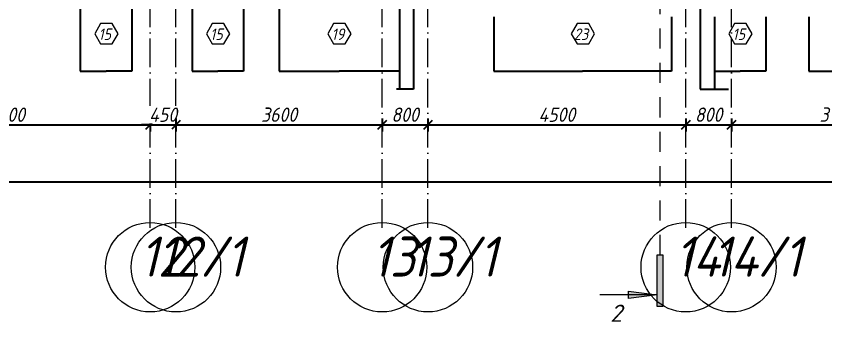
# Model space of a CAD drawing. Header units: millimetres. Extents: x 12986 to 523328, y -9759 to 30092.
# Drawn here: x 97967 to 112086, y -5718 to -390 of the extents above; entities that cross this region are included whole.
import ezdxf

# ---------------------------------------------------------------- set-up
doc = ezdxf.new("R2010")
doc.units = ezdxf.units.MM
doc.linetypes.add('01 Штриховая _4 мм_', pattern=[600, 350, -250])
doc.linetypes.add('50_200_ШТРИХ_1Т_ш5_п1_п1_', pattern=[700.0000000000001, 500.0000000000001, -100, 0, -100])
for name, color, linetype, lineweight in [('A-ANNO-DIMS', 7, 'Continuous', 9), ('A-GLAZ-IDEN', 7, 'Continuous', 9), ('G-ANNO-SYMB-1', 7, '01 Штриховая _4 мм_', 9), ('Оси', 7, 'Continuous', 9), ('Оси-1', 7, 'Continuous', 20), ('Оси-2', 7, '50_200_ШТРИХ_1Т_ш5_п1_п1_', 9)]:
    doc.layers.add(name, color=color, linetype=linetype, lineweight=lineweight)
doc.styles.add('ISOCPEUR_I_1', font='isocpeui.ttf', dxfattribs={"width": 0.9, "height": 249.9999999999997})
doc.styles.add('ISOCPEUR_I_2', font='isocpeui.ttf', dxfattribs={"height": 299.9999999999997})
doc.styles.add('ISOCPEUR_I_3', font='isocpeui.ttf', dxfattribs={"width": 0.9, "height": 200})
doc.dimstyles.new('ISO-2_5_0_9К_БОЛЬШОЙ__с_подложкой_', dxfattribs={"dimscale": 304.8, "dimtxt": 248.9952939525788, "dimasz": 0.4921259842519685, "dimexe": 0.3937007874015748, "dimexo": 0, "dimgap": 0.1640419947506562, "dimtad": 1, "dimdec": 0, "dimzin": 0, "dimdsep": 46, "dimtxsty": 'ISOCPEUR_I_1', "dimblk1": 'OBLIQUE', "dimblk2": 'OBLIQUE', "dimsah": 1, "dimcen": 0.09, "dimdle": 0.3937007874015748, "dimazin": 0, "dimtfac": 1, "dimtdec": 4, "dimtix": 1, "dimtmove": 0, "dimatfit": 3, "dimfxl": 1, "dimtvp": 1, "dimtfill": 1, "dimtolj": 1, "dimtzin": 0, "dimarcsym": 2})
doc.dimstyles.new('ISO-2_5_0_9К_БОЛЬШОЙ__с_подложкой__2', dxfattribs={"dimscale": 304.8, "dimtxt": 248.9952939525788, "dimasz": 0.4921259842519685, "dimexe": 0.3937007874015748, "dimexo": 0, "dimgap": 0.1640419947506562, "dimtad": 1, "dimdec": 0, "dimzin": 0, "dimdsep": 46, "dimtxsty": 'ISOCPEUR_I_1', "dimblk1": 'OBLIQUE', "dimblk2": 'OBLIQUE', "dimsah": 1, "dimcen": 0.09, "dimdle": 0.3937007874015748, "dimazin": 0, "dimtfac": 1, "dimtdec": 4, "dimtix": 1, "dimtmove": 2, "dimatfit": 3, "dimfxl": 1, "dimtvp": 1, "dimtfill": 1, "dimtolj": 1, "dimtzin": 0, "dimarcsym": 2})
doc.dimstyles.get("Standard").update_dxf_attribs({"dimtxt": 0.18, "dimasz": 0.18, "dimexe": 0.18, "dimexo": 0.0625, "dimgap": 0.09, "dimtad": 0, "dimtih": 1, "dimtoh": 1, "dimdec": 4, "dimzin": 0, "dimdsep": 46, "dimtxsty": 'Standard', "dimcen": 0.09, "dimadec": 0, "dimazin": 0, "dimtfac": 1, "dimtdec": 4, "dimtofl": 0, "dimtmove": 0, "dimatfit": 3, "dimfxl": 1, "dimtolj": 1, "dimtzin": 0, "dimarcsym": 0})

# ---------------------------------------------------------------- blocks, each defined once
blk = doc.blocks.new('Ось сетки - Круг_Ø6_00__ISO-2_5_0_9K_ кружки поменьше-23056867-АР1_Кладочный план 1 этажа')
at = {"layer": 'Оси-1'}
blk.add_circle((0, 0), 2.600000000000002, dxfattribs=at)
blk = doc.blocks.new('Разрез - Концевая часть разреза пр_-17661887-АР1_Кладочный план 1 этажа')
at = {"layer": 'G-ANNO-SYMB-1'}
for points in [[(1.615542552166342e-15, 0.5), (2.114974861910923e-15, -0.5), (-8.999999999999996, -0.5), (-8.999999999999996, 0.5)], [(-6.292023674039348, -5.499999999999985), (-7.608548649913294, -5.49999999999998), (-6.950286161976322, -0.5000000000000101)]]:
    blk.add_hatch(color=256, dxfattribs=at).paths.add_polyline_path(points, flags=0)
for p, q in [((1.615542552166342e-15, 0.5), (-8.999999999999996, 0.5)), ((-8.999999999999996, 0.5), (-8.999999999999996, -0.5)), ((1.615542552166342e-15, -0.5), (1.615542552166342e-15, 0.5)), ((-8.999999999999995, -0.5), (2.114974861910923e-15, -0.5)), ((-6.950286161976322, -0.5000000000000101), (-7.608548649913294, -5.49999999999998)), ((-6.950286161976321, -0.5000000000000137), (-6.950286161976305, -10.50000000000001)), ((-6.292023674039348, -5.499999999999985), (-6.950286161976322, -0.5000000000000101)), ((-7.608548649913294, -5.49999999999998), (-6.292023674039348, -5.499999999999985))]:
    blk.add_line(p, q, dxfattribs=at)
blk = doc.blocks.new('_Oblique')
at = {"color": 0, "linetype": 'ByBlock', "lineweight": -2}
blk.add_line((-0.5, -0.5), (0.5, 0.5), dxfattribs=at)
blk = doc.blocks.new('DIMBLOCK23-АР1_Кладочный план 1 этажа')
at = {"layer": 'A-ANNO-DIMS', "color": 0, "lineweight": -2, "transparency": 16777216}
for p, q in [((95306.8932504238, -2175.937461244249), (95306.8932504238, -2402.003478422513)), ((100306.8932504233, -2175.937461244265), (100306.8932504233, -2402.003478422513)), ((95186.8932504238, -2282.003478422513), (100426.8932504233, -2282.003478422513))]:
    blk.add_line(p, q, dxfattribs=at)
at = {"layer": 'Defpoints', "color": 0, "transparency": 16777216}
for p in [(95306.8932504238, -2175.937461244249), (100306.8932504233, -2175.937461244265), (100306.8932504233, -2282.003478422513)]:
    blk.add_point(p, dxfattribs=at)
at = {"layer": 'A-ANNO-DIMS', "color": 0, "lineweight": -2, "transparency": 16777216, "xscale": 150, "yscale": 150, "zscale": 150, "rotation": 180}
blk.add_blockref('_Oblique', (95306.8932504238, -2282.003478422513), dxfattribs=at)
at = {"layer": 'A-ANNO-DIMS', "color": 0, "lineweight": -2, "transparency": 16777216, "xscale": 150, "yscale": 150, "zscale": 150}
blk.add_blockref('_Oblique', (100306.8932504233, -2282.003478422513), dxfattribs=at)
at = {"layer": 'A-ANNO-DIMS', "color": 0, "transparency": 16777216, "insert": (97806.89325042354, -2107.003478422513), "char_height": 249.9999999999997, "width": 758.4779723478551, "attachment_point": 5, "style": 'ISOCPEUR_I_1', "bg_fill": 3, "box_fill_scale": 1.1, "bg_fill_color": 256, "bg_fill_true_color": 13158600, "bg_fill_transparency": 0}
blk.add_mtext('\\A1;5000', dxfattribs=at)
blk = doc.blocks.new('DIMBLOCK24-АР1_Кладочный план 1 этажа')
at = {"layer": 'A-ANNO-DIMS', "color": 0, "lineweight": -2, "transparency": 16777216}
for p, q in [((100306.8932504233, -2175.937461244265), (100306.8932504233, -2402.003478422513)), ((100756.8932504233, -2175.937461244266), (100756.8932504233, -2402.003478422513)), ((100306.8932504233, -2282.003478422513), (100156.8932504233, -2282.003478422513)), ((100306.8932504233, -2282.003478422513), (100756.8932504233, -2282.003478422513)), ((100756.8932504233, -2282.003478422513), (100906.8932504233, -2282.003478422513))]:
    blk.add_line(p, q, dxfattribs=at)
at = {"layer": 'A-ANNO-DIMS', "color": 0, "lineweight": -2, "transparency": 16777216, "xscale": 150, "yscale": 150, "zscale": 150}
blk.add_blockref('_Oblique', (100306.8932504233, -2282.003478422513), dxfattribs=at)
at = {"layer": 'A-ANNO-DIMS', "color": 0, "lineweight": -2, "transparency": 16777216, "xscale": 150, "yscale": 150, "zscale": 150, "rotation": 180}
blk.add_blockref('_Oblique', (100756.8932504233, -2282.003478422513), dxfattribs=at)
at = {"layer": 'A-ANNO-DIMS', "color": 0, "transparency": 16777216, "insert": (100531.8932504233, -2107.003478422513), "char_height": 249.9999999999997, "width": 591.8426602411295, "attachment_point": 5, "style": 'ISOCPEUR_I_1', "bg_fill": 3, "box_fill_scale": 1.1, "bg_fill_color": 256, "bg_fill_true_color": 13158600, "bg_fill_transparency": 0}
blk.add_mtext('\\A1;450', dxfattribs=at)
at = {"layer": 'Defpoints', "color": 0, "transparency": 16777216}
for p in [(100306.8932504233, -2175.937461244265), (100756.8932504233, -2175.937461244266), (100756.8932504233, -2282.003478422513)]:
    blk.add_point(p, dxfattribs=at)
blk = doc.blocks.new('DIMBLOCK25-АР1_Кладочный план 1 этажа')
at = {"layer": 'A-ANNO-DIMS', "color": 0, "lineweight": -2, "transparency": 16777216}
for p, q in [((100756.8932504233, -2175.937461244266), (100756.8932504233, -2402.003478422513)), ((104356.8932504238, -2175.937461244278), (104356.8932504238, -2402.003478422513)), ((100636.8932504233, -2282.003478422513), (104476.8932504238, -2282.003478422513))]:
    blk.add_line(p, q, dxfattribs=at)
at = {"layer": 'Defpoints', "color": 0, "transparency": 16777216}
for p in [(100756.8932504233, -2175.937461244266), (104356.8932504238, -2175.937461244278), (104356.8932504238, -2282.003478422513)]:
    blk.add_point(p, dxfattribs=at)
at = {"layer": 'A-ANNO-DIMS', "color": 0, "lineweight": -2, "transparency": 16777216, "xscale": 150, "yscale": 150, "zscale": 150, "rotation": 180}
blk.add_blockref('_Oblique', (100756.8932504233, -2282.003478422513), dxfattribs=at)
at = {"layer": 'A-ANNO-DIMS', "color": 0, "lineweight": -2, "transparency": 16777216, "xscale": 150, "yscale": 150, "zscale": 150}
blk.add_blockref('_Oblique', (104356.8932504238, -2282.003478422513), dxfattribs=at)
at = {"layer": 'A-ANNO-DIMS', "color": 0, "transparency": 16777216, "insert": (102556.8932504235, -2107.003478422513), "char_height": 249.9999999999997, "width": 758.4779723478551, "attachment_point": 5, "style": 'ISOCPEUR_I_1', "bg_fill": 3, "box_fill_scale": 1.1, "bg_fill_color": 256, "bg_fill_true_color": 13158600, "bg_fill_transparency": 0}
blk.add_mtext('\\A1;3600', dxfattribs=at)
blk = doc.blocks.new('DIMBLOCK26-АР1_Кладочный план 1 этажа')
at = {"layer": 'A-ANNO-DIMS', "color": 0, "lineweight": -2, "transparency": 16777216}
for p, q in [((104356.8932504238, -2175.937461244278), (104356.8932504238, -2402.003478422513)), ((105156.8932504233, -2175.93746124428), (105156.8932504233, -2402.003478422513)), ((104236.8932504238, -2282.003478422513), (105276.8932504233, -2282.003478422513))]:
    blk.add_line(p, q, dxfattribs=at)
at = {"layer": 'Defpoints', "color": 0, "transparency": 16777216}
for p in [(104356.8932504238, -2175.937461244278), (105156.8932504233, -2175.93746124428), (105156.8932504233, -2282.003478422513)]:
    blk.add_point(p, dxfattribs=at)
at = {"layer": 'A-ANNO-DIMS', "color": 0, "lineweight": -2, "transparency": 16777216, "xscale": 150, "yscale": 150, "zscale": 150, "rotation": 180}
blk.add_blockref('_Oblique', (104356.8932504238, -2282.003478422513), dxfattribs=at)
at = {"layer": 'A-ANNO-DIMS', "color": 0, "lineweight": -2, "transparency": 16777216, "xscale": 150, "yscale": 150, "zscale": 150}
blk.add_blockref('_Oblique', (105156.8932504233, -2282.003478422513), dxfattribs=at)
at = {"layer": 'A-ANNO-DIMS', "color": 0, "transparency": 16777216, "insert": (104756.8932504235, -2107.003478422513), "char_height": 249.9999999999997, "width": 568.8584792608915, "attachment_point": 5, "style": 'ISOCPEUR_I_1', "bg_fill": 3, "box_fill_scale": 1.1, "bg_fill_color": 256, "bg_fill_true_color": 13158600, "bg_fill_transparency": 0}
blk.add_mtext('\\A1;800', dxfattribs=at)
blk = doc.blocks.new('DIMBLOCK27-АР1_Кладочный план 1 этажа')
at = {"layer": 'A-ANNO-DIMS', "color": 0, "lineweight": -2, "transparency": 16777216}
for p, q in [((105156.8932504233, -2175.93746124428), (105156.8932504233, -2402.003478422513)), ((109656.8932504233, -2175.937461244304), (109656.8932504233, -2402.003478422513)), ((105036.8932504233, -2282.003478422513), (109776.8932504233, -2282.003478422513))]:
    blk.add_line(p, q, dxfattribs=at)
at = {"layer": 'Defpoints', "color": 0, "transparency": 16777216}
for p in [(105156.8932504233, -2175.93746124428), (109656.8932504233, -2175.937461244304), (109656.8932504233, -2282.003478422513)]:
    blk.add_point(p, dxfattribs=at)
at = {"layer": 'A-ANNO-DIMS', "color": 0, "lineweight": -2, "transparency": 16777216, "xscale": 150, "yscale": 150, "zscale": 150, "rotation": 180}
blk.add_blockref('_Oblique', (105156.8932504233, -2282.003478422513), dxfattribs=at)
at = {"layer": 'A-ANNO-DIMS', "color": 0, "lineweight": -2, "transparency": 16777216, "xscale": 150, "yscale": 150, "zscale": 150}
blk.add_blockref('_Oblique', (109656.8932504233, -2282.003478422513), dxfattribs=at)
at = {"layer": 'A-ANNO-DIMS', "color": 0, "transparency": 16777216, "insert": (107406.8932504233, -2107.003478422513), "char_height": 249.9999999999997, "width": 781.4621533280933, "attachment_point": 5, "style": 'ISOCPEUR_I_1', "bg_fill": 3, "box_fill_scale": 1.1, "bg_fill_color": 256, "bg_fill_true_color": 13158600, "bg_fill_transparency": 0}
blk.add_mtext('\\A1;4500', dxfattribs=at)
blk = doc.blocks.new('DIMBLOCK28-АР1_Кладочный план 1 этажа')
at = {"layer": 'A-ANNO-DIMS', "color": 0, "lineweight": -2, "transparency": 16777216}
for p, q in [((109656.8932504233, -2175.937461244304), (109656.8932504233, -2402.003478422513)), ((110456.8932504233, -2175.937461244307), (110456.8932504233, -2402.003478422513)), ((109536.8932504233, -2282.003478422513), (110576.8932504233, -2282.003478422513))]:
    blk.add_line(p, q, dxfattribs=at)
at = {"layer": 'Defpoints', "color": 0, "transparency": 16777216}
for p in [(109656.8932504233, -2175.937461244304), (110456.8932504233, -2175.937461244307), (110456.8932504233, -2282.003478422513)]:
    blk.add_point(p, dxfattribs=at)
at = {"layer": 'A-ANNO-DIMS', "color": 0, "lineweight": -2, "transparency": 16777216, "xscale": 150, "yscale": 150, "zscale": 150, "rotation": 180}
blk.add_blockref('_Oblique', (109656.8932504233, -2282.003478422513), dxfattribs=at)
at = {"layer": 'A-ANNO-DIMS', "color": 0, "lineweight": -2, "transparency": 16777216, "xscale": 150, "yscale": 150, "zscale": 150}
blk.add_blockref('_Oblique', (110456.8932504233, -2282.003478422513), dxfattribs=at)
at = {"layer": 'A-ANNO-DIMS', "color": 0, "transparency": 16777216, "insert": (110056.8932504233, -2107.003478422513), "char_height": 249.9999999999997, "width": 568.8584792608915, "attachment_point": 5, "style": 'ISOCPEUR_I_1', "bg_fill": 3, "box_fill_scale": 1.1, "bg_fill_color": 256, "bg_fill_true_color": 13158600, "bg_fill_transparency": 0}
blk.add_mtext('\\A1;800', dxfattribs=at)
blk = doc.blocks.new('DIMBLOCK29-АР1_Кладочный план 1 этажа')
at = {"layer": 'A-ANNO-DIMS', "color": 0, "lineweight": -2, "transparency": 16777216}
for p, q in [((110456.8932504233, -2175.937461244307), (110456.8932504233, -2402.003478422513)), ((114156.8932504233, -2175.93746124429), (114156.8932504233, -2402.003478422513)), ((110336.8932504233, -2282.003478422513), (114276.8932504233, -2282.003478422513))]:
    blk.add_line(p, q, dxfattribs=at)
at = {"layer": 'Defpoints', "color": 0, "transparency": 16777216}
for p in [(110456.8932504233, -2175.937461244307), (114156.8932504233, -2175.93746124429), (114156.8932504233, -2282.003478422513)]:
    blk.add_point(p, dxfattribs=at)
at = {"layer": 'A-ANNO-DIMS', "color": 0, "lineweight": -2, "transparency": 16777216, "xscale": 150, "yscale": 150, "zscale": 150, "rotation": 180}
blk.add_blockref('_Oblique', (110456.8932504233, -2282.003478422513), dxfattribs=at)
at = {"layer": 'A-ANNO-DIMS', "color": 0, "lineweight": -2, "transparency": 16777216, "xscale": 150, "yscale": 150, "zscale": 150}
blk.add_blockref('_Oblique', (114156.8932504233, -2282.003478422513), dxfattribs=at)
at = {"layer": 'A-ANNO-DIMS', "color": 0, "transparency": 16777216, "insert": (112306.8932504233, -2105.393629937665), "char_height": 249.9999999999997, "width": 758.4779723478551, "attachment_point": 5, "style": 'ISOCPEUR_I_1', "bg_fill": 3, "box_fill_scale": 1.1, "bg_fill_color": 256, "bg_fill_true_color": 13158600, "bg_fill_transparency": 0}
blk.add_mtext('\\A1;3700', dxfattribs=at)
blk = doc.blocks.new('DIMBLOCK54-АР1_Кладочный план 1 этажа')
at = {"layer": 'A-ANNO-DIMS', "color": 0, "lineweight": -2, "transparency": 16777216}
for p, q in [((62106.89328478125, -3174.591104927445), (62106.89328478125, -3400.657122105833)), ((187006.893250423, -3174.591104927842), (187006.893250423, -3400.657122105833)), ((61986.89328478125, -3280.657122105833), (122782.6936598567, -3280.657122105833)), ((187126.893250423, -3280.657122105833), (123784.9095689476, -3280.657122105833))]:
    blk.add_line(p, q, dxfattribs=at)
at = {"layer": 'Defpoints', "color": 0, "transparency": 16777216}
for p in [(62106.89328478125, -3174.591104927445), (187006.893250423, -3174.591104927842), (187006.893250423, -3280.657122105833)]:
    blk.add_point(p, dxfattribs=at)
at = {"layer": 'A-ANNO-DIMS', "color": 0, "lineweight": -2, "transparency": 16777216, "xscale": 150, "yscale": 150, "zscale": 150, "rotation": 180}
blk.add_blockref('_Oblique', (62106.89328478125, -3280.657122105833), dxfattribs=at)
at = {"layer": 'A-ANNO-DIMS', "color": 0, "lineweight": -2, "transparency": 16777216, "xscale": 150, "yscale": 150, "zscale": 150}
blk.add_blockref('_Oblique', (187006.893250423, -3280.657122105833), dxfattribs=at)
at = {"layer": 'A-ANNO-DIMS', "color": 0, "transparency": 16777216, "insert": (122732.1812708764, -2904.04318550504), "char_height": 249.9999999999997, "width": 1103.240687051426, "attachment_point": 1, "line_spacing_factor": 1.149209049011902, "style": 'ISOCPEUR_I_1', "bg_fill": 3, "box_fill_scale": 1.1, "bg_fill_color": 256, "bg_fill_true_color": 13158600, "bg_fill_transparency": 0}
blk.add_mtext('\\A1;124900', dxfattribs=at)
blk = doc.blocks.new('AAR_СКБ_Марка_Окна_Перемычка и проем - Марка проема-25443838-АР1_Кладочный план 1 этажа')
at = {"layer": 'A-GLAZ-IDEN'}
for p, q in [((-0.9678758116687644, -0.9840735043145652), (-1.985527685054408, -2.746698253436142)), ((1.067427935102521, -0.9840735043145681), (-0.9678758116687641, -0.9840735043145654)), ((2.085079808488153, -2.746698253436158), (1.067427935102521, -0.9840735043145679)), ((-1.985527685054408, -2.74669825343614), (-0.967875811668773, -4.509323002557723)), ((1.067427935102504, -4.50932300255773), (2.085079808488153, -2.746698253436157)), ((-0.9678758116687729, -4.509323002557723), (1.067427935102504, -4.50932300255773))]:
    blk.add_line(p, q, dxfattribs=at)
blk = doc.blocks.new('DIMBLOCK296-АР1_Кладочный план 1 этажа')
at = {"layer": 'A-ANNO-DIMS', "color": 0, "lineweight": -2, "transparency": 16777216}
for p, q in [((99086.89326364508, -81.80056591442964), (99086.89326364508, -1350.184313338815)), ((99986.89326364508, -103.1105053390866), (99986.89326364508, -1350.184313338815)), ((99087.07326364507, -1350.004313338815), (99536.26326364507, -1350.004313338815)), ((99986.71326364508, -1350.004313338815), (99537.52326364508, -1350.004313338815))]:
    blk.add_line(p, q, dxfattribs=at)
at = {"layer": 'A-ANNO-DIMS', "color": 0, "transparency": 16777216}
for points in [[(99087.07326364507, -1349.974313338815), (99087.07326364507, -1350.034313338815), (99086.89326364508, -1350.004313338815)], [(99986.71326364508, -1349.974313338815), (99986.71326364508, -1350.034313338815), (99986.89326364508, -1350.004313338815)]]:
    blk.add_solid(points, dxfattribs=at)
at = {"layer": 'Defpoints', "color": 0, "transparency": 16777216}
for p in [(99086.89326364508, -81.73806591442964), (99986.89326364508, -103.0480053390866), (99986.89326364508, -1350.004313338815)]:
    blk.add_point(p, dxfattribs=at)
at = {"layer": 'A-ANNO-DIMS', "color": 0, "transparency": 16777216, "insert": (99536.89326364508, -1350.004313338815), "char_height": 0.18, "width": 455.0867834087132, "attachment_point": 5}
blk.add_mtext('\\A1;900.0000', dxfattribs=at)
blk = doc.blocks.new('DIMBLOCK299-АР1_Кладочный план 1 этажа')
at = {"layer": 'A-ANNO-DIMS', "color": 0, "lineweight": -2, "transparency": 16777216}
for p, q in [((101036.8932363097, -81.80056591443599), (101036.8932363097, -1350.184313338815)), ((101936.8932363097, -103.1105053390928), (101936.8932363097, -1350.184313338815)), ((101037.0732363097, -1350.004313338815), (101486.2632363097, -1350.004313338815)), ((101936.7132363097, -1350.004313338815), (101487.5232363097, -1350.004313338815))]:
    blk.add_line(p, q, dxfattribs=at)
at = {"layer": 'A-ANNO-DIMS', "color": 0, "transparency": 16777216}
for points in [[(101037.0732363097, -1349.974313338815), (101037.0732363097, -1350.034313338815), (101036.8932363097, -1350.004313338815)], [(101936.7132363097, -1349.974313338815), (101936.7132363097, -1350.034313338815), (101936.8932363097, -1350.004313338815)]]:
    blk.add_solid(points, dxfattribs=at)
at = {"layer": 'Defpoints', "color": 0, "transparency": 16777216}
for p in [(101036.8932363097, -81.73806591443599), (101936.8932363097, -103.0480053390928), (101936.8932363097, -1350.004313338815)]:
    blk.add_point(p, dxfattribs=at)
at = {"layer": 'A-ANNO-DIMS', "color": 0, "transparency": 16777216, "insert": (101486.8932363097, -1350.004313338815), "char_height": 0.18, "width": 455.0867834087132, "attachment_point": 5}
blk.add_mtext('\\A1;900.0000', dxfattribs=at)
blk = doc.blocks.new('DIMBLOCK300-АР1_Кладочный план 1 этажа')
at = {"layer": 'A-ANNO-DIMS', "color": 0, "lineweight": -2, "transparency": 16777216}
for p, q in [((102556.8932659577, -103.1105053390948), (102556.8932659577, -1350.184313338815)), ((104656.8932659577, -171.3217308294062), (104656.8932659577, -1350.184313338815)), ((102557.0732659577, -1350.004313338815), (103606.2032659577, -1350.004313338815)), ((104656.7132659577, -1350.004313338815), (103607.5832659577, -1350.004313338815))]:
    blk.add_line(p, q, dxfattribs=at)
at = {"layer": 'A-ANNO-DIMS', "color": 0, "transparency": 16777216}
for points in [[(102557.0732659577, -1349.974313338815), (102557.0732659577, -1350.034313338815), (102556.8932659577, -1350.004313338815)], [(104656.7132659577, -1349.974313338815), (104656.7132659577, -1350.034313338815), (104656.8932659577, -1350.004313338815)]]:
    blk.add_solid(points, dxfattribs=at)
at = {"layer": 'Defpoints', "color": 0, "transparency": 16777216}
for p in [(102556.8932659577, -103.0480053390948), (104656.8932659577, -171.2592308294062), (104656.8932659577, -1350.004313338815)]:
    blk.add_point(p, dxfattribs=at)
at = {"layer": 'A-ANNO-DIMS', "color": 0, "transparency": 16777216, "insert": (103606.8932659577, -1350.004313338815), "char_height": 0.18, "width": 560.8140159178082, "attachment_point": 5}
blk.add_mtext('\\A1;2100.0000', dxfattribs=at)
blk = doc.blocks.new('DIMBLOCK301-АР1_Кладочный план 1 этажа')
at = {"layer": 'A-ANNO-DIMS', "color": 0, "lineweight": -2, "transparency": 16777216}
for p, q in [((104906.8932659577, -100.0625000017792), (104906.8932659577, -1660.337473429237)), ((104656.8932659577, -171.3217308294062), (104656.8932659577, -1660.337473429237)), ((104656.8932659577, -1660.157473429236), (104604.9681664749, -1660.157473429236)), ((104906.7132659577, -1660.157473429236), (104657.0732659577, -1660.157473429236))]:
    blk.add_line(p, q, dxfattribs=at)
at = {"layer": 'A-ANNO-DIMS', "color": 0, "transparency": 16777216}
for points in [[(104657.0732659577, -1660.127473429236), (104657.0732659577, -1660.187473429236), (104656.8932659577, -1660.157473429236)], [(104906.7132659577, -1660.127473429236), (104906.7132659577, -1660.187473429236), (104906.8932659577, -1660.157473429236)]]:
    blk.add_solid(points, dxfattribs=at)
at = {"layer": 'Defpoints', "color": 0, "transparency": 16777216}
for p in [(104906.8932659577, -100.0000000017792), (104656.8932659577, -171.2592308294062), (104906.8932659577, -1660.157473429236)]:
    blk.add_point(p, dxfattribs=at)
at = {"layer": 'A-ANNO-DIMS', "color": 0, "transparency": 16777216, "insert": (104376.7797747705, -1660.037473429237), "char_height": 0.18, "width": 455.0867834087132, "attachment_point": 1, "line_spacing_factor": 1.149209049011902}
blk.add_mtext('\\A1;250.0000', dxfattribs=at)
blk = doc.blocks.new('DIMBLOCK302-АР1_Кладочный план 1 этажа')
at = {"layer": 'A-ANNO-DIMS', "color": 0, "lineweight": -2, "transparency": 16777216}
for p, q in [((106306.8933002348, -400.0625000027442), (106306.8933002348, -1350.184313338815)), ((109406.8933002348, -400.0625000027542), (109406.8933002348, -1350.184313338815)), ((106307.0733002348, -1350.004313338815), (107856.2033002348, -1350.004313338815)), ((109406.7133002348, -1350.004313338815), (107857.5833002348, -1350.004313338815))]:
    blk.add_line(p, q, dxfattribs=at)
at = {"layer": 'A-ANNO-DIMS', "color": 0, "transparency": 16777216}
for points in [[(106307.0733002348, -1349.974313338815), (106307.0733002348, -1350.034313338815), (106306.8933002348, -1350.004313338815)], [(109406.7133002348, -1349.974313338815), (109406.7133002348, -1350.034313338815), (109406.8933002348, -1350.004313338815)]]:
    blk.add_solid(points, dxfattribs=at)
at = {"layer": 'Defpoints', "color": 0, "transparency": 16777216}
for p in [(106306.8933002348, -400.0000000027442), (109406.8933002348, -400.0000000027542), (109406.8933002348, -1350.004313338815)]:
    blk.add_point(p, dxfattribs=at)
at = {"layer": 'A-ANNO-DIMS', "color": 0, "transparency": 16777216, "insert": (107856.8933002348, -1350.004313338815), "char_height": 0.18, "width": 560.8140159178082, "attachment_point": 5}
blk.add_mtext('\\A1;3100.0000', dxfattribs=at)
blk = doc.blocks.new('DIMBLOCK303-АР1_Кладочный план 1 этажа')
at = {"layer": 'A-ANNO-DIMS', "color": 0, "lineweight": -2, "transparency": 16777216}
for p, q in [((109906.8932632892, -100.0625000017971), (109906.8932632892, -1660.337473429237)), ((110156.8933002348, -400.0625000027567), (110156.8933002348, -1660.337473429237)), ((109907.0732632892, -1660.157473429236), (110156.7133002348, -1660.157473429236)), ((110156.8933002348, -1660.157473429236), (110403.7393613407, -1660.157473429236))]:
    blk.add_line(p, q, dxfattribs=at)
at = {"layer": 'A-ANNO-DIMS', "color": 0, "transparency": 16777216}
for points in [[(109907.0732632892, -1660.127473429236), (109907.0732632892, -1660.187473429236), (109906.8932632892, -1660.157473429236)], [(110156.7133002348, -1660.127473429236), (110156.7133002348, -1660.187473429236), (110156.8933002348, -1660.157473429236)]]:
    blk.add_solid(points, dxfattribs=at)
at = {"layer": 'Defpoints', "color": 0, "transparency": 16777216}
for p in [(109906.8932632892, -100.0000000017971), (110156.8933002348, -400.0000000027567), (110156.8933002348, -1660.157473429236)]:
    blk.add_point(p, dxfattribs=at)
at = {"layer": 'A-ANNO-DIMS', "color": 0, "transparency": 16777216, "insert": (110176.8409696363, -1660.037473429237), "char_height": 0.18, "width": 455.0867834087132, "attachment_point": 1, "line_spacing_factor": 1.149209049011902}
blk.add_mtext('\\A1;250.0000', dxfattribs=at)
blk = doc.blocks.new('DIMBLOCK304-АР1_Кладочный план 1 этажа')
at = {"layer": 'A-ANNO-DIMS', "color": 0, "lineweight": -2, "transparency": 16777216}
for p, q in [((110156.8933002348, -400.0625000027567), (110156.8933002348, -1350.184313338815)), ((111056.8933002348, -400.0625000027596), (111056.8933002348, -1350.184313338815)), ((110157.0733002348, -1350.004313338815), (110606.2633002348, -1350.004313338815)), ((111056.7133002348, -1350.004313338815), (110607.5233002348, -1350.004313338815))]:
    blk.add_line(p, q, dxfattribs=at)
at = {"layer": 'A-ANNO-DIMS', "color": 0, "transparency": 16777216}
for points in [[(110157.0733002348, -1349.974313338815), (110157.0733002348, -1350.034313338815), (110156.8933002348, -1350.004313338815)], [(111056.7133002348, -1349.974313338815), (111056.7133002348, -1350.034313338815), (111056.8933002348, -1350.004313338815)]]:
    blk.add_solid(points, dxfattribs=at)
at = {"layer": 'Defpoints', "color": 0, "transparency": 16777216}
for p in [(110156.8933002348, -400.0000000027567), (111056.8933002348, -400.0000000027596), (111056.8933002348, -1350.004313338815)]:
    blk.add_point(p, dxfattribs=at)
at = {"layer": 'A-ANNO-DIMS', "color": 0, "transparency": 16777216, "insert": (110606.8933002348, -1350.004313338815), "char_height": 0.18, "width": 455.0867834087132, "attachment_point": 5}
blk.add_mtext('\\A1;900.0000', dxfattribs=at)
blk = doc.blocks.new('DIMBLOCK305-АР1_Кладочный план 1 этажа')
at = {"layer": 'A-ANNO-DIMS', "color": 0, "lineweight": -2, "transparency": 16777216}
for p, q in [((111806.8933025475, -400.062500002762), (111806.8933025475, -1350.184313338815)), ((113906.8933025475, -400.0625000027688), (113906.8933025475, -1350.184313338815)), ((111807.0733025475, -1350.004313338815), (112856.2033025475, -1350.004313338815)), ((113906.7133025475, -1350.004313338815), (112857.5833025475, -1350.004313338815))]:
    blk.add_line(p, q, dxfattribs=at)
at = {"layer": 'A-ANNO-DIMS', "color": 0, "transparency": 16777216}
for points in [[(111807.0733025475, -1349.974313338815), (111807.0733025475, -1350.034313338815), (111806.8933025475, -1350.004313338815)], [(113906.7133025475, -1349.974313338815), (113906.7133025475, -1350.034313338815), (113906.8933025475, -1350.004313338815)]]:
    blk.add_solid(points, dxfattribs=at)
at = {"layer": 'Defpoints', "color": 0, "transparency": 16777216}
for p in [(111806.8933025475, -400.000000002762), (113906.8933025475, -400.0000000027688), (113906.8933025475, -1350.004313338815)]:
    blk.add_point(p, dxfattribs=at)
at = {"layer": 'A-ANNO-DIMS', "color": 0, "transparency": 16777216, "insert": (112856.8933025475, -1350.004313338815), "char_height": 0.18, "width": 560.8140159178082, "attachment_point": 5}
blk.add_mtext('\\A1;2100.0000', dxfattribs=at)

msp = doc.modelspace()

# ---------------------------------------------------------------- linework, layer by layer
at = {"layer": 'G-ANNO-SYMB-1'}
msp.add_line((109208.1121133097, -4553.262929572841), (109208.1121133097, 28684.3236372956), dxfattribs=at)
at = {"layer": 'Оси-2'}
for p, q in [((100306.8932504233, -4080.000000001764), (100306.8932504234, 28636.94316106627)), ((100756.8932504233, -4080.000000001766), (100756.8932504234, 28636.94316106627)), ((104356.8932504238, -4080.000000001778), (104356.8932504239, 28636.94316106626)), ((105156.8932504233, -4080.00000000178), (105156.8932504234, 28636.94316106623)), ((109656.8932504233, -4080.000000001795), (109656.8932504234, 27223.76720985551)), ((110456.8932504233, -4080.000000001798), (110456.8932504234, 27223.7672098555))]:
    msp.add_line(p, q, dxfattribs=at)

# ---------------------------------------------------------------- block references
at = {"layer": 'A-GLAZ-IDEN', "xscale": 99.99999999999993, "yscale": 99.99999999999993, "zscale": 99.99999999999993}
for p in [(99536.89326364503, -421.409070437292), (101486.8932363096, -421.4090704372983), (103606.8932659577, -421.4090704373052), (107856.8933002347, -421.4090704373189), (110606.8933002347, -421.4090704373278)]:
    msp.add_blockref('AAR_СКБ_Марка_Окна_Перемычка и проем - Марка проема-25443838-АР1_Кладочный план 1 этажа', p, dxfattribs=at)
at = {"layer": 'G-ANNO-SYMB-1', "extrusion": (0, 0, -1), "xscale": 99.99999999999993, "yscale": 99.99999999999993, "zscale": 99.99999999999993, "rotation": 90.00000000000001}
msp.add_blockref('Разрез - Концевая часть разреза пр_-17661887-АР1_Кладочный план 1 этажа', (-109208.1121133097, -4553.262929572838), dxfattribs=at)
at = {"layer": 'Оси-1', "xscale": 300, "yscale": 300, "zscale": 99.99999999999993}
for p in [(100306.8932504232, -4766.000000003438), (100756.8932504232, -4766.00000000344), (104356.8932504238, -4766.000000003451), (105156.8932504232, -4766.000000003453), (109656.8932504232, -4766.000000003468), (110456.8932504232, -4766.000000003471)]:
    msp.add_blockref('Ось сетки - Круг_Ø6_00__ISO-2_5_0_9K_ кружки поменьше-23056867-АР1_Кладочный план 1 этажа', p, dxfattribs=at)

# ---------------------------------------------------------------- texts
at = {"layer": 'A-GLAZ-IDEN', "char_height": 199.9999999999998, "attachment_point": 1, "style": 'ISOCPEUR_I_3'}
for s, insert, width in [('15', (99402.99473685242, -604.0504447506742), 274.1771249999998), ('15', (101352.994709517, -604.0504447506804), 274.1771249999998), ('19', (103472.994739165, -604.0504447506872), 274.1771249999998), ('23', (107704.9947734421, -604.0504447507009), 317.4682499999997), ('15', (110472.9947734421, -604.0504447507099), 274.1771249999998)]:
    msp.add_mtext(s, dxfattribs=dict(at, insert=insert, width=width))
at = {"layer": 'G-ANNO-SYMB-1', "insert": (108339.0123620754, -5418.081248062545), "char_height": 299.9999999999997, "width": 256.5399999999997, "attachment_point": 1, "style": 'ISOCPEUR_I_2'}
msp.add_mtext('\\fISOCPEUR|b0|i1|c204|p34|;2', dxfattribs=at)
at = {"layer": 'Оси', "char_height": 700, "attachment_point": 1, "style": 'ISOCPEUR_I_1'}
for s, insert, width in [('12', (100125.8149309063, -4231.225351242673), 346.3289999999996), ('12/1', (100432.7149309063, -4231.225351242675), 692.6579999999992), ('13', (104175.8149309068, -4231.225351242686), 346.3289999999996), ('13/1', (104832.7149309063, -4231.22535124269), 692.6579999999992), ('14', (109466.8149309063, -4231.225351242704), 367.9745624999996), ('14/1', (110123.7149309063, -4231.225351242706), 714.3035624999993)]:
    msp.add_mtext(s, dxfattribs=dict(at, insert=insert, width=width))

# ---------------------------------------------------------------- dimensions: what is measured, and where the dimension line sits
at = {"layer": 'A-ANNO-DIMS'}
for base, p1, p2, picture, middle in [((99986.89326364508, -1350.004313338815), (99086.89326364508, -81.73806591442964), (99986.89326364508, -103.0480053390866), 'DIMBLOCK296-АР1_Кладочный план 1 этажа', (99536.89326364508, -1350.004313338815)), ((101936.8932363097, -1350.004313338815), (101036.8932363097, -81.73806591443599), (101936.8932363097, -103.0480053390928), 'DIMBLOCK299-АР1_Кладочный план 1 этажа', (101486.8932363097, -1350.004313338815)), ((104656.8932659577, -1350.004313338815), (102556.8932659577, -103.0480053390948), (104656.8932659577, -171.2592308294062), 'DIMBLOCK300-АР1_Кладочный план 1 этажа', (103606.8932659577, -1350.004313338815)), ((109406.8933002348, -1350.004313338815), (106306.8933002348, -400.0000000027442), (109406.8933002348, -400.0000000027542), 'DIMBLOCK302-АР1_Кладочный план 1 этажа', (107856.8933002348, -1350.004313338815)), ((111056.8933002348, -1350.004313338815), (110156.8933002348, -400.0000000027567), (111056.8933002348, -400.0000000027596), 'DIMBLOCK304-АР1_Кладочный план 1 этажа', (110606.8933002348, -1350.004313338815)), ((113906.8933025475, -1350.004313338815), (111806.8933025475, -400.000000002762), (113906.8933025475, -400.0000000027688), 'DIMBLOCK305-АР1_Кладочный план 1 этажа', (112856.8933025475, -1350.004313338815))]:
    dim = msp.add_linear_dim(base=base, p1=p1, p2=p2, dimstyle='Standard', dxfattribs=at)
    dim.commit()
    dim.dimension.update_dxf_attribs({"geometry": picture, "text_midpoint": middle})
for base, p1, p2, picture, middle in [((104906.8932659577, -1660.157473429236), (104656.8932659577, -171.2592308294062), (104906.8932659577, -100.0000000017792), 'DIMBLOCK301-АР1_Кладочный план 1 этажа', (104604.3231664749, -1660.157473429236)), ((110156.8933002348, -1660.157473429236), (109906.8932632892, -100.0000000017971), (110156.8933002348, -400.0000000027567), 'DIMBLOCK303-АР1_Кладочный план 1 этажа', (110404.3843613407, -1660.157473429236))]:
    dim = msp.add_linear_dim(base=base, p1=p1, p2=p2, dimstyle='Standard', dxfattribs=at)
    dim.commit()
    dim.dimension.update_dxf_attribs({"geometry": picture, "text_midpoint": middle, "dimtype": 160})

# ---------------------------------------------------------------- next in the draw order: dimensions: what is measured, and where the dimension line sits
dim = msp.add_linear_dim(base=(100306.8932504233, -2282.003478422513), p1=(95306.8932504238, -2175.937461244249), p2=(100306.8932504233, -2175.937461244265), dimstyle='ISO-2_5_0_9К_БОЛЬШОЙ__с_подложкой_', override={"dimpost": '<>', "dimfxl": 4999.999999999462}, dxfattribs=at)
dim.commit()
dim.dimension.update_dxf_attribs({"geometry": 'DIMBLOCK23-АР1_Кладочный план 1 этажа', "text_midpoint": (97806.89325042354, -2107.003478422513)})
dim = msp.add_linear_dim(base=(187006.893250423, -3280.657122105833), p1=(62106.89328478125, -3174.591104927445), p2=(187006.893250423, -3174.591104927842), dimstyle='ISO-2_5_0_9К_БОЛЬШОЙ__с_подложкой__2', override={"dimpost": '<>', "dimfxl": 124899.9999656418}, dxfattribs=at)
dim.commit()
dim.dimension.update_dxf_attribs({"geometry": 'DIMBLOCK54-АР1_Кладочный план 1 этажа', "text_midpoint": (123283.8016144022, -3070.709852171707), "dimtype": 160})

# ---------------------------------------------------------------- next in the draw order: dimensions: what is measured, and where the dimension line sits
dim = msp.add_linear_dim(base=(100756.8932504233, -2282.003478422513), p1=(100306.8932504233, -2175.937461244265), p2=(100756.8932504233, -2175.937461244266), dimstyle='ISO-2_5_0_9К_БОЛЬШОЙ__с_подложкой_', override={"dimpost": '<>', "dimfxl": 450}, dxfattribs=at)
dim.commit()
dim.dimension.update_dxf_attribs({"geometry": 'DIMBLOCK24-АР1_Кладочный план 1 этажа', "text_midpoint": (100531.8932504233, -2107.003478422513)})

# ---------------------------------------------------------------- next in the draw order: dimensions: what is measured, and where the dimension line sits
dim = msp.add_linear_dim(base=(104356.8932504238, -2282.003478422513), p1=(100756.8932504233, -2175.937461244266), p2=(104356.8932504238, -2175.937461244278), dimstyle='ISO-2_5_0_9К_БОЛЬШОЙ__с_подложкой_', override={"dimpost": '<>', "dimfxl": 3600.000000000538}, dxfattribs=at)
dim.commit()
dim.dimension.update_dxf_attribs({"geometry": 'DIMBLOCK25-АР1_Кладочный план 1 этажа', "text_midpoint": (102556.8932504235, -2107.003478422513)})

# ---------------------------------------------------------------- next in the draw order: dimensions: what is measured, and where the dimension line sits
dim = msp.add_linear_dim(base=(105156.8932504233, -2282.003478422513), p1=(104356.8932504238, -2175.937461244278), p2=(105156.8932504233, -2175.93746124428), dimstyle='ISO-2_5_0_9К_БОЛЬШОЙ__с_подложкой_', override={"dimpost": '<>', "dimfxl": 799.9999999994761}, dxfattribs=at)
dim.commit()
dim.dimension.update_dxf_attribs({"geometry": 'DIMBLOCK26-АР1_Кладочный план 1 этажа', "text_midpoint": (104756.8932504235, -2107.003478422513)})

# ---------------------------------------------------------------- next in the draw order: dimensions: what is measured, and where the dimension line sits
dim = msp.add_linear_dim(base=(109656.8932504233, -2282.003478422513), p1=(105156.8932504233, -2175.93746124428), p2=(109656.8932504233, -2175.937461244304), dimstyle='ISO-2_5_0_9К_БОЛЬШОЙ__с_подложкой_', override={"dimpost": '<>', "dimfxl": 4500}, dxfattribs=at)
dim.commit()
dim.dimension.update_dxf_attribs({"geometry": 'DIMBLOCK27-АР1_Кладочный план 1 этажа', "text_midpoint": (107406.8932504233, -2107.003478422513)})

# ---------------------------------------------------------------- next in the draw order: dimensions: what is measured, and where the dimension line sits
dim = msp.add_linear_dim(base=(110456.8932504233, -2282.003478422513), p1=(109656.8932504233, -2175.937461244304), p2=(110456.8932504233, -2175.937461244307), dimstyle='ISO-2_5_0_9К_БОЛЬШОЙ__с_подложкой_', override={"dimpost": '<>', "dimfxl": 800}, dxfattribs=at)
dim.commit()
dim.dimension.update_dxf_attribs({"geometry": 'DIMBLOCK28-АР1_Кладочный план 1 этажа', "text_midpoint": (110056.8932504233, -2107.003478422513)})

# ---------------------------------------------------------------- next in the draw order: dimensions: what is measured, and where the dimension line sits
dim = msp.add_linear_dim(base=(114156.8932504233, -2282.003478422513), p1=(110456.8932504233, -2175.937461244307), p2=(114156.8932504233, -2175.93746124429), dimstyle='ISO-2_5_0_9К_БОЛЬШОЙ__с_подложкой_', override={"dimpost": '<>', "dimfxl": 3699.999999999985}, dxfattribs=at)
dim.commit()
dim.dimension.update_dxf_attribs({"geometry": 'DIMBLOCK29-АР1_Кладочный план 1 этажа', "text_midpoint": (112306.8932504233, -2105.393629937665)})

doc.saveas('drawing.dxf')
